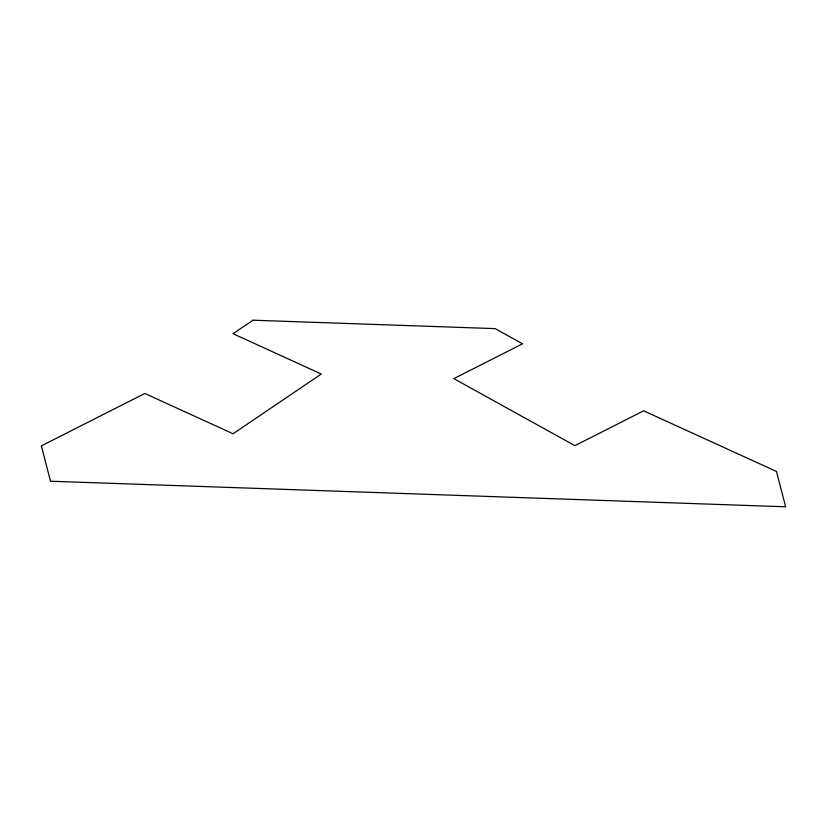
<?xml version="1.0" encoding="UTF-8"?>
<svg xmlns="http://www.w3.org/2000/svg" width="827" height="827" viewBox="0 0 827 827"><rect width="100%" height="100%" fill="white"/><g stroke="black" fill="none" stroke-linecap="round" stroke-linejoin="round"><path stroke-width="1.24" d="M253.021 320.204L233.038 333.726L321.279 374.021L233.069 433.751L144.828 393.466L41.35 445.887L50.519 481.221L785.65 506.796L776.481 471.462L643.664 410.823L574.92 445.65L453.816 378.632L522.571 343.805L495.146 328.629L253.021 320.204"/></g></svg>
